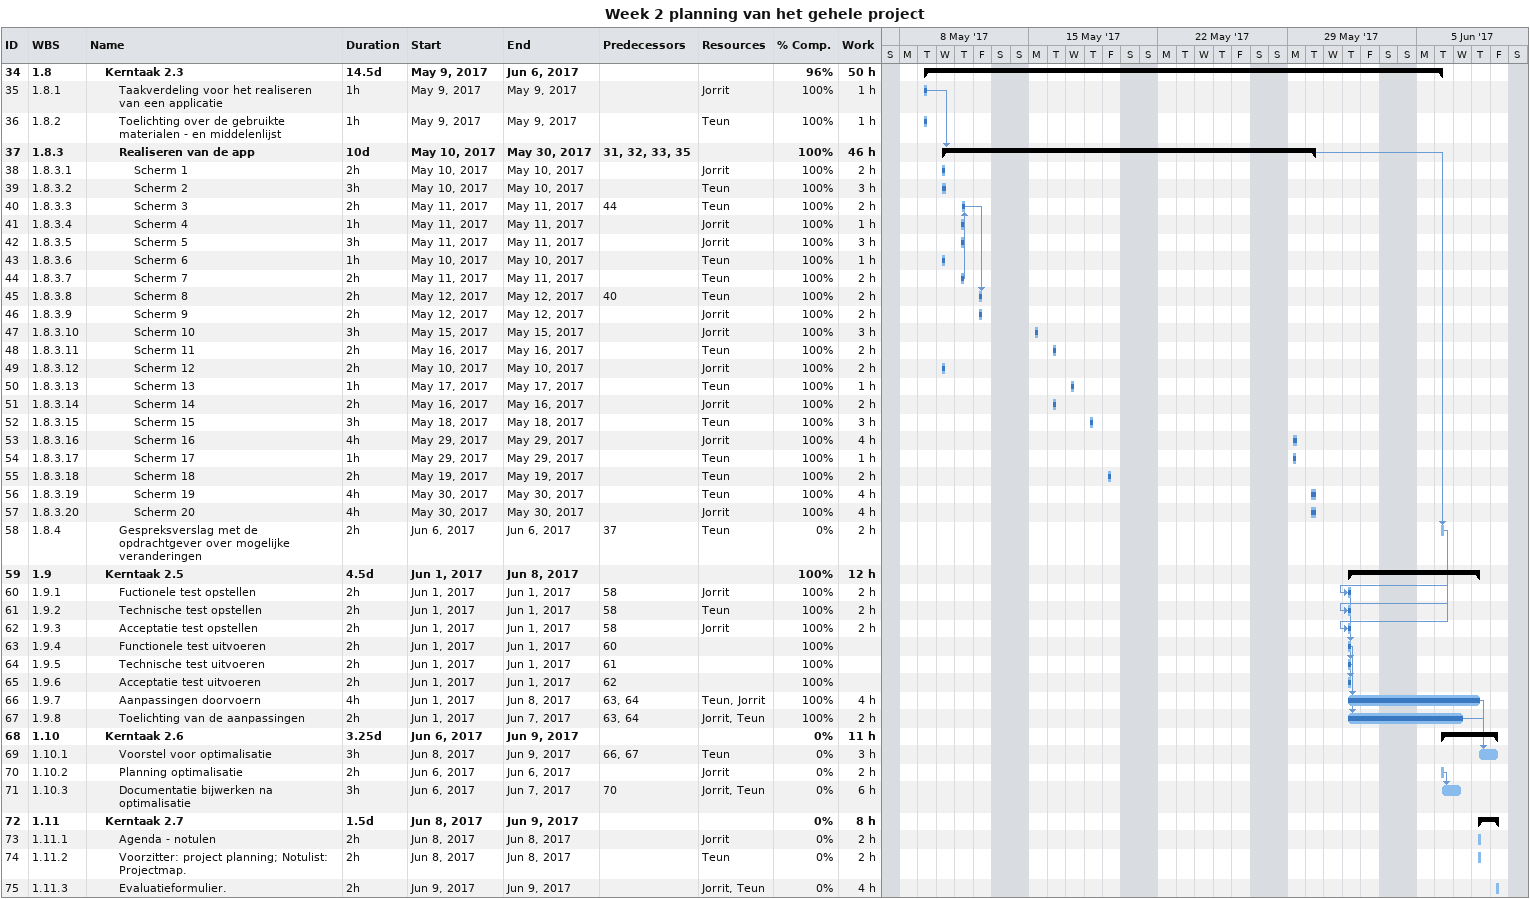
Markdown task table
Week 2 planning van het gehele project

| ID | WBS | Task | Duration | Start | Finish | Predecessors | Resources | % complete | Work (h) |
|---|---|---|---|---|---|---|---|---|---|
| 34 | 1.8 | **Kerntaak 2.3** | 14.5d | 2017-05-09 | 2017-06-06 |  |  | 96 | 50 |
| 35 | 1.8.1 | Taakverdeling voor het realiseren van een applicatie | 1h | 2017-05-09 | 2017-05-09 |  | Jorrit | 100 | 1 |
| 36 | 1.8.2 | Toelichting over de gebruikte materialen - en middelenlijst | 1h | 2017-05-09 | 2017-05-09 |  | Teun | 100 | 1 |
| 37 | 1.8.3 | **Realiseren van de app** | 10d | 2017-05-10 | 2017-05-30 | 31, 32, 33, 35 |  | 100 | 46 |
| 38 | 1.8.3.1 | Scherm 1 | 2h | 2017-05-10 | 2017-05-10 |  | Jorrit | 100 | 2 |
| 39 | 1.8.3.2 | Scherm 2 | 3h | 2017-05-10 | 2017-05-10 |  | Teun | 100 | 3 |
| 40 | 1.8.3.3 | Scherm 3 | 2h | 2017-05-11 | 2017-05-11 | 44 | Teun | 100 | 2 |
| 41 | 1.8.3.4 | Scherm 4 | 1h | 2017-05-11 | 2017-05-11 |  | Jorrit | 100 | 1 |
| 42 | 1.8.3.5 | Scherm 5 | 3h | 2017-05-11 | 2017-05-11 |  | Jorrit | 100 | 3 |
| 43 | 1.8.3.6 | Scherm 6 | 1h | 2017-05-10 | 2017-05-10 |  | Teun | 100 | 1 |
| 44 | 1.8.3.7 | Scherm 7 | 2h | 2017-05-11 | 2017-05-11 |  | Teun | 100 | 2 |
| 45 | 1.8.3.8 | Scherm 8 | 2h | 2017-05-12 | 2017-05-12 | 40 | Teun | 100 | 2 |
| 46 | 1.8.3.9 | Scherm 9 | 2h | 2017-05-12 | 2017-05-12 |  | Jorrit | 100 | 2 |
| 47 | 1.8.3.10 | Scherm 10 | 3h | 2017-05-15 | 2017-05-15 |  | Jorrit | 100 | 3 |
| 48 | 1.8.3.11 | Scherm 11 | 2h | 2017-05-16 | 2017-05-16 |  | Teun | 100 | 2 |
| 49 | 1.8.3.12 | Scherm 12 | 2h | 2017-05-10 | 2017-05-10 |  | Jorrit | 100 | 2 |
| 50 | 1.8.3.13 | Scherm 13 | 1h | 2017-05-17 | 2017-05-17 |  | Teun | 100 | 1 |
| 51 | 1.8.3.14 | Scherm 14 | 2h | 2017-05-16 | 2017-05-16 |  | Jorrit | 100 | 2 |
| 52 | 1.8.3.15 | Scherm 15 | 3h | 2017-05-18 | 2017-05-18 |  | Teun | 100 | 3 |
| 53 | 1.8.3.16 | Scherm 16 | 4h | 2017-05-29 | 2017-05-29 |  | Jorrit | 100 | 4 |
| 54 | 1.8.3.17 | Scherm 17 | 1h | 2017-05-29 | 2017-05-29 |  | Teun | 100 | 1 |
| 55 | 1.8.3.18 | Scherm 18 | 2h | 2017-05-19 | 2017-05-19 |  | Teun | 100 | 2 |
| 56 | 1.8.3.19 | Scherm 19 | 4h | 2017-05-30 | 2017-05-30 |  | Teun | 100 | 4 |
| 57 | 1.8.3.20 | Scherm 20 | 4h | 2017-05-30 | 2017-05-30 |  | Jorrit | 100 | 4 |
| 58 | 1.8.4 | Gespreksverslag met de opdrachtgever over mogelijke veranderingen | 2h | 2017-06-06 | 2017-06-06 | 37 | Teun | 0 | 2 |
| 59 | 1.9 | **Kerntaak 2.5** | 4.5d | 2017-06-01 | 2017-06-08 |  |  | 100 | 12 |
| 60 | 1.9.1 | Fuctionele test opstellen | 2h | 2017-06-01 | 2017-06-01 | 58 | Jorrit | 100 | 2 |
| 61 | 1.9.2 | Technische test opstellen | 2h | 2017-06-01 | 2017-06-01 | 58 | Teun | 100 | 2 |
| 62 | 1.9.3 | Acceptatie test opstellen | 2h | 2017-06-01 | 2017-06-01 | 58 | Jorrit | 100 | 2 |
| 63 | 1.9.4 | Functionele test uitvoeren | 2h | 2017-06-01 | 2017-06-01 | 60 |  | 100 |  |
| 64 | 1.9.5 | Technische test uitvoeren | 2h | 2017-06-01 | 2017-06-01 | 61 |  | 100 |  |
| 65 | 1.9.6 | Acceptatie test uitvoeren | 2h | 2017-06-01 | 2017-06-01 | 62 |  | 100 |  |
| 66 | 1.9.7 | Aanpassingen doorvoern | 4h | 2017-06-01 | 2017-06-08 | 63, 64 | Teun, Jorrit | 100 | 4 |
| 67 | 1.9.8 | Toelichting van de aanpassingen | 2h | 2017-06-01 | 2017-06-07 | 63, 64 | Jorrit, Teun | 100 | 2 |
| 68 | 1.10 | **Kerntaak 2.6** | 3.25d | 2017-06-06 | 2017-06-09 |  |  | 0 | 11 |
| 69 | 1.10.1 | Voorstel voor optimalisatie | 3h | 2017-06-08 | 2017-06-09 | 66, 67 | Teun | 0 | 3 |
| 70 | 1.10.2 | Planning optimalisatie | 2h | 2017-06-06 | 2017-06-06 |  | Jorrit | 0 | 2 |
| 71 | 1.10.3 | Documentatie bijwerken na optimalisatie | 3h | 2017-06-06 | 2017-06-07 | 70 | Jorrit, Teun | 0 | 6 |
| 72 | 1.11 | **Kerntaak 2.7** | 1.5d | 2017-06-08 | 2017-06-09 |  |  | 0 | 8 |
| 73 | 1.11.1 | Agenda - notulen | 2h | 2017-06-08 | 2017-06-08 |  | Jorrit | 0 | 2 |
| 74 | 1.11.2 | Voorzitter: project planning; Notulist: Projectmap. | 2h | 2017-06-08 | 2017-06-08 |  | Teun | 0 | 2 |
| 75 | 1.11.3 | Evaluatieformulier. | 2h | 2017-06-09 | 2017-06-09 |  | Jorrit, Teun | 0 | 4 |
